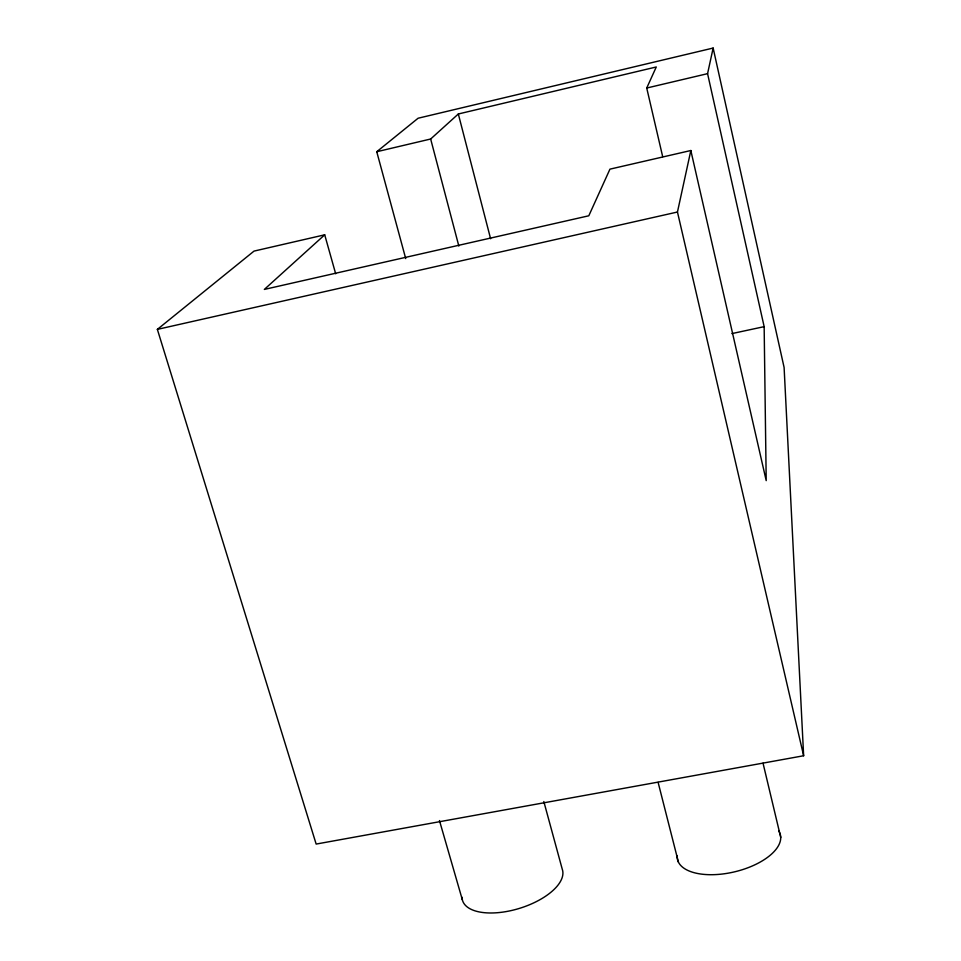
<?xml version="1.0" encoding="UTF-8"?>
<svg xmlns="http://www.w3.org/2000/svg" width="961" height="961" viewBox="0 0 961 961"><rect width="100%" height="100%" fill="white"/><g stroke="black" fill="none" stroke-linecap="round" stroke-linejoin="round"><path stroke-width="1.44" d="M324.71 234.82L254.04 251.097L157.364 329.383L316.157 844.07L803.636 755.754L677.457 212.021L690.839 150.517L609.947 169.148L588.805 215.781L264.347 289.417L324.71 234.82L335.677 273.789M690.839 150.517L766.205 480.632L764.151 326.656L707.572 73.661L713.146 48.05L418.107 118.227L376.748 151.73L405.722 258.593M662.67 156.619L646.729 88.028L656.267 66.982L458.325 113.987L430.66 139.009L376.748 151.73M646.729 88.028L707.572 73.661M157.364 329.383L677.457 212.021M731.886 333.599L764.151 326.656M439.465 820.562L462.349 899.796M543.818 801.522L562.245 869.164A52.254 24.325 -17.2 0 1 516.778 909.166A52.254 24.325 -17.2 0 1 462.037 897.238M430.66 139.009L458.841 246.064M458.325 113.987L490.603 238.748M658.117 782.386L678.406 862.077M763.034 763.19L780.74 837.451M713.146 48.05L784.104 367.474L803.636 755.754M778.818 831.121A52.915 25.286 -13.5 0 1 734.973 871.747A52.915 25.286 -13.5 0 1 677.193 855.59"/></g></svg>
